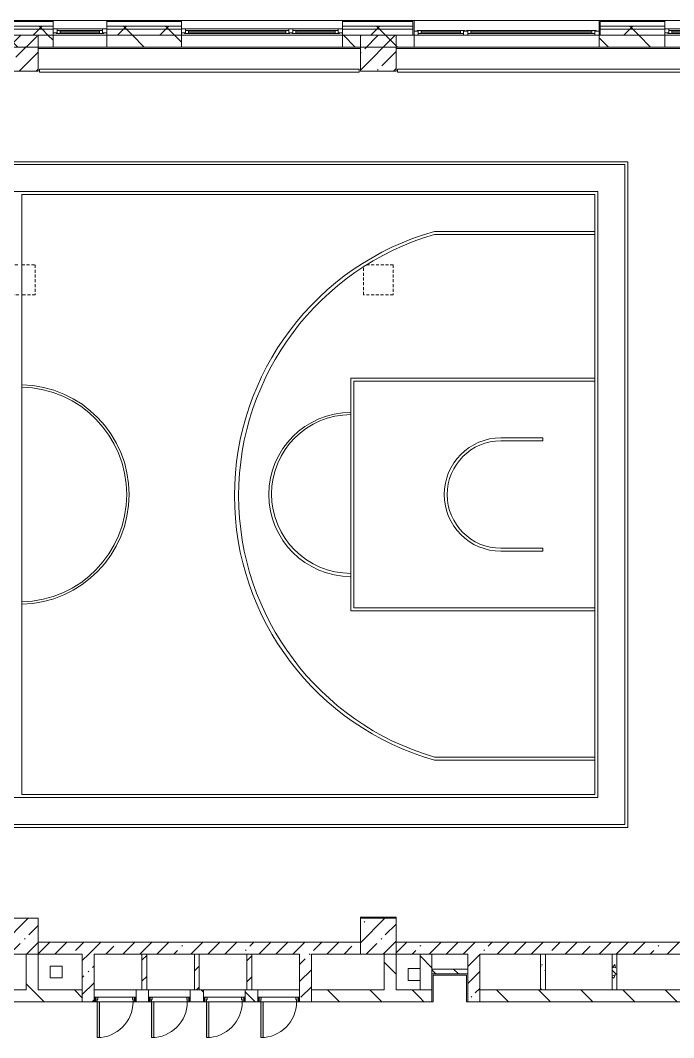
# Model space of a CAD drawing. Header units: millimetres. Extents: x 11693 to 241752, y -8553 to 29926.
# Drawn here: x 144202 to 155150, y 10300 to 27350 of the extents above; entities that cross this region are included whole.
import ezdxf

# ---------------------------------------------------------------- set-up
doc = ezdxf.new("R2010")
doc.units = ezdxf.units.MM
doc.linetypes.add('200_ШТРИХ__ш1_п0_6_', pattern=[80, 50, -30])
for name, color, linetype, lineweight in [('A-DETL-MBND', 7, '200_ШТРИХ__ш1_п0_6_', 9), ('A-GLAZ-2', 7, 'Continuous', 5), ('A-WALL-2', 7, 'Continuous', 9), ('A-WALL-5', 7, 'Continuous', 5), ('I-WALL-3', 7, 'Continuous', 5), ('S-COLS', 7, 'Continuous', 5)]:
    doc.layers.add(name, color=color, linetype=linetype, lineweight=lineweight)
for name, color, linetype, lineweight, true_color in [('A-DOOR-2', 7, 'Continuous', 5, 0xaaaaaa), ('A-DOOR-3', 7, 'Continuous', 5, 0xe2e2e2), ('A-DOOR-FRAM-2', 7, 'Continuous', 5, 0xe2e2e2), ('A-DOOR-FRAM-3', 7, 'Continuous', 5, 0xaaaaaa), ('A-FLOR-1', 7, 'Continuous', 5, 0xaaaaaa), ('I-WALL-5', 7, 'Continuous', 5, 0x787878)]:
    doc.layers.add(name, color=color, linetype=linetype, lineweight=lineweight, true_color=true_color)
pattern_1 = [(135, (89739.8, 0), (-353.5534, -353.5534), [])]
pattern_2 = [(45, (89739.8, 0), (-285.1231, 285.1231), []), (45, (90024.94, 0), (-285.1231, 285.1231), [504.031, -100.806, 16.764, -84.042])]
pattern_3 = [(45, (89739.8, 0), (-353.5534, 353.5534), []), (135, (89739.8, 0), (-353.5534, -353.5534), [])]
pattern_4 = [(135, (89739.8, 0), (-377.1708, -377.1708), [533.4, -88.9, 17.78, -88.9]), (135, (89739.8, 376.94), (-377.1708, -377.1708), []), (50, (89739.8, 0), (637.6445, -55.7866), [66.675, -733.425]), (355, (89739.8, 0), (-123.3494, 668.699), [53.34, -586.74]), (100.451, (89792.95, -4.65), (514.299, 612.908), [56.665, -623.315]), (46.184, (89739.8, 177.8), (948.776, -147.15), [100.012, -1100.137]), (96.636, (89818.9, 165.5), (830.909, 865.997), [84.998, -934.973]), (351.184, (89739.8, 177.8), (830.918, 865.988), [80.01, -880.11]), (21, (89828.7, 133.35), (530.6506, -357.9283), [66.675, -733.425]), (326, (89828.7, 133.35), (216.308, 644.6585), [53.34, -586.74]), (71.451, (89872.94, 103.5), (746.9596, 286.7243), [56.665, -623.315]), (37.5, (89739.81, 0), (10.8105, 295.9426), [16.764, -562.864, 16.764, -578.866, -588.962]), (37.5, (89739.81, 0), (10.8105, 295.9426), [-1175.258, 16.764, -572.198]), (7.5, (89739.8, 0), (233.8692, 350.6318), [16.764, -322.834, 16.764, -549.529, -224.472]), (7.5, (89739.8, 0), (233.8692, 350.6318), [-905.891, 16.764, -207.708]), (327.5, (89541.57, 0), (474.5678, -20.0513), [16.764, -205.486, 16.764, -676.656, -920.115]), (327.5, (89541.57, 0), (474.5678, -20.0513), [-915.67, 16.764, -903.351]), (317.5, (89452.67, 0), (518.4522, 88.9934), [16.764, -272.161, 16.764, -443.738, -653.415]), (317.5, (89452.67, 0), (518.4522, 88.9934), [-749.427, 16.764, -636.651])]
pattern_5 = [(45, (89739.81, 0), (-176.7767, 176.7767), [])]

# ---------------------------------------------------------------- blocks, each defined once
blk = doc.blocks.new('BSC_Колонна _Прямоугольная - 600х600-23205375-Общий план 2 этажа с размещением фрагментов 2_1-2_7')
at = {"layer": 'S-COLS'}
h = blk.add_hatch(dxfattribs=at)
h.set_pattern_fill('FP_64', color=256, style=0, pattern_type=2)
h.set_pattern_definition([(45, (-54460, -12000), (-285.123, 285.123), []), (45, (-54174.88, -12000), (-285.123, 285.123), [504.031, -100.806, 16.764, -84.042])])
h.paths.add_polyline_path([(300, -300), (300, 300), (-300, 300), (-300, -300), (-187, -300)])
for p, q in [((300, 300), (-300, 300)), ((-300, 300), (-300, -300)), ((300, -300), (300, 300)), ((-300, -300), (300, -300))]:
    blk.add_line(p, q, dxfattribs=at)
blk = doc.blocks.new('BSC_Колонна _Прямоугольная - 600х600-V71-Общий план 2 этажа с размещением фрагментов 2_1-2_7')
at = {"layer": 'S-COLS'}
h = blk.add_hatch(dxfattribs=at)
h.set_pattern_fill('FP_79', color=256, style=0, pattern_type=2)
h.set_pattern_definition([(45, (-60460, -12000), (-285.1231, 285.1231), []), (45, (-60174.88, -12000), (-285.1231, 285.1231), [504.031, -100.806, 16.764, -84.042])])
h.paths.add_polyline_path([(300, -300), (300, 300), (-300, 300), (-300, -300), (-43, -300)])
for p, q in [((300, 300), (-300, 300)), ((-300, 300), (-300, -300)), ((300, -300), (300, 300)), ((-300, -300), (300, -300))]:
    blk.add_line(p, q, dxfattribs=at)
blk = doc.blocks.new('120_Окно_СКБ_2Ст - 120_Окно_СКБ_2Ст 2700х2500 _мал створка справа_ 2-23206922-Общий план 2 этажа с размещением фрагментов 2_1-2_7')
at = {"layer": 'A-GLAZ-2'}
for p, q in [((-1350, -75), (-1350, -5)), ((-1350, -5), (-1280, -5)), ((1350, -5), (-1350, -5)), ((-1280, -75), (-1350, -75)), ((-1350, -75), (-1300, -75)), ((-1280, -75), (-1300, -75)), ((-1300, -75), (-1300, -85)), ((-1300, -85), (470, -85)), ((470, -85), (-1300, -85)), ((-1280, -5), (-1280, -75)), ((450, -35), (-1280, -35)), ((-1280, -35), (-1280, -75)), ((-1230, -85), (-1230, -35)), ((-1230, -55), (400, -55)), ((400, -65), (-1230, -65)), ((400, -85), (400, -35)), ((450, -75), (450, -5)), ((450, -5), (520, -5)), ((450, -75), (450, -35)), ((520, -75), (450, -75)), ((470, -75), (450, -75)), ((470, -75), (500, -75)), ((470, -85), (470, -75)), ((520, -75), (500, -75)), ((500, -75), (500, -85)), ((500, -85), (1300, -85)), ((1300, -85), (500, -85)), ((520, -5), (520, -75)), ((1280, -35), (520, -35)), ((520, -35), (520, -75)), ((570, -85), (570, -35)), ((570, -55), (1230, -55)), ((1230, -65), (570, -65)), ((1230, -85), (1230, -35)), ((1280, -75), (1280, -5)), ((1280, -5), (1350, -5)), ((1280, -75), (1280, -35)), ((1350, -75), (1280, -75)), ((1300, -75), (1280, -75)), ((1300, -75), (1350, -75)), ((1300, -85), (1300, -75)), ((1350, -5), (1350, -75))]:
    blk.add_line(p, q, dxfattribs=at)
blk = doc.blocks.new('120_Окно_СКБ_2Ст - 120_Окно_СКБ_2Ст 3100х2500 _мал_створка слева_-22274797-Общий план 2 этажа с размещением фрагментов 2_1-2_7')
at = {"layer": 'A-GLAZ-2'}
for p, q in [((-1550, 45), (-1550, 115)), ((-1550, 115), (-1480, 115)), ((1550, 115), (-1550, 115)), ((-1480, 45), (-1550, 45)), ((-1550, 45), (-1500, 45)), ((-1480, 45), (-1500, 45)), ((-1500, 45), (-1500, 35)), ((-1500, 35), (670, 35)), ((670, 35), (-1500, 35)), ((-1480, 115), (-1480, 45)), ((650, 85), (-1480, 85)), ((-1480, 85), (-1480, 45)), ((-1430, 35), (-1430, 85)), ((-1430, 65), (600, 65)), ((600, 55), (-1430, 55)), ((600, 35), (600, 85)), ((650, 45), (650, 115)), ((650, 115), (720, 115)), ((650, 45), (650, 85)), ((720, 45), (650, 45)), ((670, 45), (650, 45)), ((670, 45), (700, 45)), ((670, 35), (670, 45)), ((720, 45), (700, 45)), ((700, 45), (700, 35)), ((700, 35), (1500, 35)), ((1500, 35), (700, 35)), ((720, 115), (720, 45)), ((1480, 85), (720, 85)), ((720, 85), (720, 45)), ((770, 35), (770, 85)), ((770, 65), (1430, 65)), ((1430, 55), (770, 55)), ((1430, 35), (1430, 85)), ((1480, 45), (1480, 115)), ((1480, 115), (1550, 115)), ((1480, 45), (1480, 85)), ((1550, 45), (1480, 45)), ((1500, 45), (1480, 45)), ((1500, 45), (1550, 45)), ((1500, 35), (1500, 45)), ((1550, 115), (1550, 45))]:
    blk.add_line(p, q, dxfattribs=at)
blk = doc.blocks.new('BSC_Колонна _Прямоугольная - 500х500-33455413-Общий план 2 этажа с размещением фрагментов 2_1-2_7')
at = {"layer": 'A-DETL-MBND'}
for p, q in [((-250, 250), (-23, 250)), ((-250, -250), (-250, 250)), ((27, 250), (250, 250)), ((250, 250), (250, -250)), ((-23, -250), (-250, -250)), ((250, -250), (27, -250))]:
    blk.add_line(p, q, dxfattribs=at)
blk = doc.blocks.new('120_Окно_СКБ_1Ст - 120_Окно_СКБ_1Ст 900х2500_h_-19906774-Общий план 2 этажа с размещением фрагментов 2_1-2_7')
at = {"layer": 'A-GLAZ-2'}
for p, q in [((-450, -75), (-450, -5)), ((-450, -5), (-380, -5)), ((450, -5), (-450, -5)), ((-380, -75), (-450, -75)), ((-450, -75), (-400, -75)), ((-380, -75), (-400, -75)), ((-400, -75), (-400, -85)), ((-400, -85), (400, -85)), ((400, -85), (-400, -85)), ((-380, -5), (-380, -75)), ((380, -35), (-380, -35)), ((-380, -35), (-380, -75)), ((-330, -85), (-330, -35)), ((-330, -55), (330, -55)), ((330, -65), (-330, -65)), ((330, -85), (330, -35)), ((380, -75), (380, -5)), ((380, -5), (450, -5)), ((380, -75), (380, -35)), ((450, -75), (380, -75)), ((400, -75), (380, -75)), ((400, -75), (450, -75)), ((400, -85), (400, -75)), ((450, -5), (450, -75))]:
    blk.add_line(p, q, dxfattribs=at)
blk = doc.blocks.new('110_Дверь_СКБ_1Ст - д-18 700x2100h_Технический шкаф ЭОМ и СС-V137-Общий план 2 этажа с размещением фрагментов 2_1-2_7')
at = {"layer": 'A-DOOR-2'}
h = blk.add_hatch(dxfattribs=at)
h.set_pattern_fill('FP_130', color=256, style=0, pattern_type=2)
h.set_pattern_definition([(135, (1951.41, 164.685), (-14.14214, -14.14214), []), (225, (1951.41, 164.685), (14.14214, -14.14214), [])])
h.paths.add_polyline_path([(362.5, 100), (337.5, 100), (337.5, 20), (362.5, 20)])
at = {"layer": 'A-DOOR-3'}
h = blk.add_hatch(color=256, dxfattribs=at)
h.paths.add_polyline_path([(312.5, 100), (312.5, 60), (302.5, 60), (302.5, 20), (337.5, 20), (337.5, 100)])
h.paths.add_polyline_path([(-287.5, 100), (-312.5, 100), (-312.5, 20), (-277.5, 20), (-277.5, 60), (-287.5, 60)])
at = {"layer": 'A-DOOR-FRAM-2'}
blk.add_hatch(color=256, dxfattribs=at).paths.add_polyline_path([(272.5, 700), (272.5, 100), (312.5, 104.5), (312.5, 700)])
at = {"layer": 'A-DOOR-FRAM-3'}
h = blk.add_hatch(dxfattribs=at)
h.set_pattern_fill('FP_131', color=256, style=0, pattern_type=2)
h.set_pattern_definition([(45, (-171.384, 164.685), (-14.1421, 14.1421), []), (135, (-171.384, 164.685), (-14.1421, -14.1421), [])])
h.paths.add_polyline_path([(-312.5, 100), (-337.5, 100), (-337.5, 20), (-312.5, 20)])
at = {"layer": 'A-DOOR-2'}
for p, q in [((312.5, 700), (272.5, 700)), ((272.5, 700), (272.5, 100)), ((312.5, 100), (312.5, 700)), ((272.5, 100), (312.5, 100))]:
    blk.add_line(p, q, dxfattribs=at)
blk.add_arc((312.5, 100), 600, 90, 180, dxfattribs=at)
at = {"layer": 'A-DOOR-FRAM-3'}
for p, q in [((-312.5, 100), (-337.5, 100)), ((-337.5, 100), (-337.5, 20)), ((-337.5, 20), (-312.5, 20)), ((-287.5, 100), (-312.5, 100)), ((-312.5, 100), (-312.5, 20)), ((-312.5, 20), (-312.5, 100)), ((-312.5, 20), (-277.5, 20)), ((-287.5, 60), (-287.5, 100)), ((-287.5, 100), (272.5, 100)), ((-277.5, 60), (-287.5, 60)), ((-277.5, 20), (-277.5, 60)), ((302.5, 20), (-277.5, 20)), ((312.5, 60), (302.5, 60)), ((302.5, 60), (302.5, 20)), ((302.5, 20), (337.5, 20)), ((312.5, 100), (312.5, 60)), ((337.5, 100), (312.5, 100)), ((337.5, 20), (337.5, 100)), ((362.5, 100), (337.5, 100)), ((337.5, 100), (337.5, 20)), ((337.5, 20), (362.5, 20)), ((362.5, 20), (362.5, 100))]:
    blk.add_line(p, q, dxfattribs=at)
blk = doc.blocks.new('BSC_Колонна _Прямоугольная - 500х500-V148-Общий план 2 этажа с размещением фрагментов 2_1-2_7')
at = {"layer": 'A-DETL-MBND'}
for p, q in [((-250, -250), (-250, 216)), ((-198, 250), (250, 250)), ((250, 250), (250, -250)), ((250, -250), (-250, -250))]:
    blk.add_line(p, q, dxfattribs=at)

msp = doc.modelspace()

# ---------------------------------------------------------------- hatches: boundary and pattern name
at = {"layer": 'A-WALL-5'}
h = msp.add_hatch(dxfattribs=at)
h.set_pattern_fill('FP_49', color=256, style=0, pattern_type=2)
h.set_pattern_definition(pattern_3)
h.paths.add_polyline_path([(182899.8, 27200), (182899.8, 27250), (174489.8, 27250), (174489.8, 27200), (182799.8, 27200)])
h.paths.add_polyline_path([(170809.8, 27200), (170809.8, 27250), (170089.8, 27250), (170089.8, 27200), (170637.4, 27200)])
h.paths.add_polyline_path([(166079.8, 27200), (167589.8, 27200), (167589.8, 27250), (166079.8, 27250)])
h.paths.add_polyline_path([(163979.8, 27200), (163979.8, 27250), (163779.8, 27248.1), (163779.8, 27200)])
h.paths.add_polyline_path([(157699.8, 27200), (157699.8, 27250), (155899.8, 27250), (155899.8, 27200), (157325.2, 27200)])
h.paths.add_polyline_path([(160397.2, 27200), (160469.8, 27200), (160469.8, 27250), (158599.8, 27250), (158599.8, 27200)])
h.paths.add_polyline_path([(154695, 27200), (154999.8, 27200), (154999.8, 27250), (153919.8, 27250), (153919.8, 27200), (154253.1, 27200)])
h.paths.add_polyline_path([(150157, 27200), (150779.8, 27200), (150779.8, 27250), (149599.8, 27250), (149599.8, 27200)])
h.paths.add_polyline_path([(146573, 27200), (146899.8, 27200), (146899.8, 27250), (145649.7, 27250), (145649.7, 27200), (146061, 27200)])
h.paths.add_polyline_path([(144012.9, 27200), (144749.7, 27200), (144749.7, 27250), (143600, 27250), (143600, 27200)])
h.paths.add_polyline_path([(140500, 27200), (140500, 27250), (139400.1, 27250), (139404.8, 27200), (140428.8, 27200)])
h.paths.add_polyline_path([(138380.8, 27200), (138500.1, 27200), (138500.1, 27250), (137246.8, 27250), (137246.8, 27200), (137868.8, 27200)])
h.paths.add_polyline_path([(133772.7, 27200), (134146.8, 27200), (134146.8, 27250), (131749.8, 27250), (131749.8, 27200), (132748.7, 27200)])
h = msp.add_hatch(dxfattribs=at)
h.set_pattern_fill('FP_49', color=256, style=0, pattern_type=2)
h.set_pattern_definition(pattern_3)
h.paths.add_polyline_path([(182799.8, 27100), (182799.8, 27200), (174489.8, 27200), (174489.8, 27100), (181901.6, 27100)])
h.paths.add_polyline_path([(163979.8, 27100), (163979.8, 27200), (163779.8, 27200), (163779.8, 27100)])
h.paths.add_polyline_path([(166989.8, 27100), (167589.8, 27100), (167589.8, 27200), (166079.8, 27200), (166079.8, 27100), (166541.3, 27100)])
h.paths.add_polyline_path([(170089.8, 27100), (170809.8, 27100), (170809.8, 27200), (170089.8, 27200)])
h.paths.add_polyline_path([(160397.2, 27100), (160469.8, 27104.1), (160469.8, 27200), (158599.8, 27200), (158599.8, 27100), (160049.8, 27100)])
h.paths.add_polyline_path([(150495, 27100), (150779.8, 27100), (150779.8, 27200), (149599.8, 27200), (149599.8, 27100), (150157, 27100)])
h.paths.add_polyline_path([(154253.1, 27100), (154999.8, 27100), (154999.8, 27200), (153919.8, 27200), (153919.8, 27100)])
h.paths.add_polyline_path([(157699.8, 27100), (157699.8, 27200), (155899.8, 27200), (155899.8, 27100), (157325.2, 27100)])
h.paths.add_polyline_path([(146573, 27100), (146899.8, 27100), (146899.8, 27200), (145649.7, 27200), (145649.7, 27100), (146061, 27100)])
h.paths.add_polyline_path([(144749.7, 27100), (144749.7, 27200), (143600, 27200), (143600, 27100), (144012.9, 27100)])
h.paths.add_polyline_path([(140500, 27100), (140500, 27200), (139400.1, 27200), (139404.8, 27100), (140428.8, 27100)])
h.paths.add_polyline_path([(137246.8, 27100), (138500.1, 27100), (138500.1, 27200), (137246.8, 27200)])
h.paths.add_polyline_path([(134146.8, 27100), (134146.8, 27200), (131799.8, 27200), (131799.8, 27100), (133772.7, 27100)])
at = {"layer": 'I-WALL-3'}
h = msp.add_hatch(dxfattribs=at)
h.set_pattern_fill('FP_60', color=256, style=0, pattern_type=2)
h.set_pattern_definition(pattern_1)
h.paths.add_polyline_path([(170125.4, 26900), (170389.8, 26900), (170389.8, 27100), (170089.8, 27100), (170089.8, 26900)])
h.paths.add_polyline_path([(166079.8, 26900), (166489.8, 26900), (166489.8, 27100), (166079.8, 27100)])
h.paths.add_polyline_path([(166989.8, 26900), (167589.8, 26900), (167589.8, 27100), (166989.8, 27100)])
h.paths.add_polyline_path([(160049.8, 26900), (160049.8, 27100), (158599.8, 27100), (158599.8, 26900)])
h.paths.add_polyline_path([(163779.8, 26900), (163979.8, 26900), (163979.8, 27100), (163779.8, 27100)])
h.paths.add_polyline_path([(154253.1, 26900), (154999.8, 26900), (154999.8, 27100), (153899.8, 27100), (153899.8, 26900), (154204.6, 26900)])
h.paths.add_polyline_path([(156499.8, 26900), (157699.8, 26900), (157699.8, 27100), (156499.8, 27100)])
h.paths.add_polyline_path([(150669, 26900), (150799.8, 26900), (150799.8, 27100), (149599.8, 27100), (149599.8, 26900), (150157, 26900)])
h.paths.add_polyline_path([(140500, 26900), (140500, 27100), (140104.6, 27100), (140104.6, 26900), (140428.8, 26900)])
h.paths.add_polyline_path([(146573, 26900), (146899.8, 26900), (146899.8, 27100), (145649.7, 27100), (145649.7, 26900), (146061, 26900)])
h.paths.add_polyline_path([(143600, 26900), (144749.7, 26900), (144749.7, 27100), (143600, 27100)])
h = msp.add_hatch(dxfattribs=at)
h.set_pattern_fill('FP_57', color=256, style=0, pattern_type=2)
h.set_pattern_definition(pattern_2)
h.paths.add_polyline_path([(154199.8, 11700), (155899.8, 11700), (155899.8, 11900), (150499.8, 11900), (150499.8, 11700), (154119.8, 11700)])
h.paths.add_polyline_path([(148879.8, 11700), (149899.8, 11700), (149899.8, 11900), (144499.8, 11900), (144499.8, 11700), (148109, 11700)])
h = msp.add_hatch(dxfattribs=at)
h.set_pattern_fill('FP_60', color=256, style=0, pattern_type=2)
h.set_pattern_definition(pattern_1)
h.paths.add_polyline_path([(144299.8, 11100), (144499.8, 11100), (144499.8, 11700), (144299.8, 11700), (144299.8, 11503.3)])
h = msp.add_hatch(dxfattribs=at)
h.set_pattern_fill('FP_57', color=256, style=0, pattern_type=2)
h.set_pattern_definition(pattern_2)
h.paths.add_polyline_path([(145239.8, 10900), (145439.8, 10900), (145439.8, 11700), (145239.8, 11700), (145239.8, 10980)])
h = msp.add_hatch(dxfattribs=at)
h.set_pattern_fill('FP_61', color=256, style=0, pattern_type=2)
h.set_pattern_definition(pattern_5)
h.paths.add_polyline_path([(146319.1, 11100), (146319.1, 11700), (146239.1, 11700), (146239.1, 11100)])
h = msp.add_hatch(dxfattribs=at)
h.set_pattern_fill('FP_61', color=256, style=0, pattern_type=2)
h.set_pattern_definition(pattern_5)
h.paths.add_polyline_path([(147199.1, 11100), (147199.1, 11700), (147119.1, 11700), (147119.1, 11100)])
h = msp.add_hatch(dxfattribs=at)
h.set_pattern_fill('FP_61', color=256, style=0, pattern_type=2)
h.set_pattern_definition(pattern_5)
h.paths.add_polyline_path([(148079.1, 11100), (148079.1, 11700), (147999.1, 11700), (147999.1, 11100)])
h = msp.add_hatch(dxfattribs=at)
h.set_pattern_fill('FP_57', color=256, style=0, pattern_type=2)
h.set_pattern_definition(pattern_2)
h.paths.add_polyline_path([(148879.8, 10900), (149079.8, 10900), (149079.8, 11700), (148879.8, 11700), (148879.8, 10980)])
h = msp.add_hatch(dxfattribs=at)
h.set_pattern_fill('FP_60', color=256, style=0, pattern_type=2)
h.set_pattern_definition(pattern_1)
h.paths.add_polyline_path([(150499.8, 11100), (150499.8, 11700), (150299.8, 11700), (150299.8, 11100)])
h = msp.add_hatch(dxfattribs=at)
h.set_pattern_fill('FP_60', color=256, style=0, pattern_type=2)
h.set_pattern_definition(pattern_1)
h.paths.add_polyline_path([(151099.8, 11100), (151099.8, 11700), (150899.8, 11700), (150899.8, 11100)])
h = msp.add_hatch(dxfattribs=at)
h.set_pattern_fill('FP_60', color=256, style=0, pattern_type=2)
h.set_pattern_definition(pattern_1)
h.paths.add_polyline_path([(151099.8, 10900), (151099.8, 11700), (150899.8, 11700), (150899.8, 10900)])
h = msp.add_hatch(dxfattribs=at)
h.set_pattern_fill('FP_57', color=256, style=0, pattern_type=2)
h.set_pattern_definition(pattern_2)
h.paths.add_polyline_path([(151899.8, 10900), (151899.8, 11700), (151699.8, 11700), (151699.8, 10900)])
h = msp.add_hatch(dxfattribs=at)
h.set_pattern_fill('FP_60', color=256, style=0, pattern_type=2)
h.set_pattern_definition(pattern_1)
h.paths.add_polyline_path([(146349.8, 10900), (146349.8, 11100), (146139.8, 11100), (146139.8, 10900)])
h.paths.add_polyline_path([(150899.8, 10900), (150899.8, 11100), (149079.8, 11100), (149079.8, 10900), (150669, 10900)])
h.paths.add_polyline_path([(147969.8, 10900), (148179.8, 10900), (148179.8, 11100), (147969.8, 11100), (147969.8, 10980)])
h.paths.add_polyline_path([(147049.8, 10900), (147269.8, 10900), (147269.8, 11100), (147049.8, 11100), (147049.8, 10980)])
h.paths.add_polyline_path([(140940.9, 10900), (141449.8, 10900), (141449.8, 11100), (137000.5, 11100), (137000.5, 10900), (139916.8, 10900)])
h.paths.add_polyline_path([(141649.8, 10900), (145239.8, 10900), (145239.8, 11100), (141649.8, 11100)])
h = msp.add_hatch(dxfattribs=at)
h.set_pattern_fill('FP_60', color=256, style=0, pattern_type=2)
h.set_pattern_definition(pattern_1)
h.paths.add_polyline_path([(154253.1, 10900), (156299.8, 10900), (156299.8, 11100), (151899.8, 11100), (151899.8, 10900), (152205.1, 10900)])
at = {"layer": 'I-WALL-5'}
h = msp.add_hatch(dxfattribs=at)
h.set_pattern_fill('FP_68', color=256, style=0, pattern_type=2)
h.set_pattern_definition(pattern_4)
h.paths.add_polyline_path([(152999.8, 11100), (152999.8, 11700), (152919.8, 11700), (152919.8, 11100)])
h = msp.add_hatch(dxfattribs=at)
h.set_pattern_fill('FP_68', color=256, style=0, pattern_type=2)
h.set_pattern_definition(pattern_4)
h.paths.add_polyline_path([(154199.8, 11100), (154199.8, 11700), (154119.8, 11700), (154119.8, 11100)])
h = msp.add_hatch(dxfattribs=at)
h.set_pattern_fill('FP_68', color=256, style=0, pattern_type=2)
h.set_pattern_definition(pattern_4)
h.paths.add_polyline_path([(151699.8, 11370), (151699.8, 11450), (151099.8, 11450), (151099.8, 11370), (151181.1, 11370)])
at = {"layer": 'S-COLS'}
h = msp.add_hatch(dxfattribs=at)
h.set_pattern_fill('FP_57', color=256, style=0, pattern_type=2)
h.set_pattern_definition(pattern_2)
h.paths.add_polyline_path([(144499.8, 26500), (144499.8, 27100), (143899.8, 27100), (143899.8, 26500), (144012.9, 26500)])
h = msp.add_hatch(dxfattribs=at)
h.set_pattern_fill('FP_57', color=256, style=0, pattern_type=2)
h.set_pattern_definition(pattern_2)
h.paths.add_polyline_path([(150157, 26500), (150499.8, 26500), (150499.8, 27100), (149899.8, 27100), (149899.8, 26500)])

# ---------------------------------------------------------------- linework, layer by layer
at = {"layer": 'A-FLOR-1'}
for p, q in [((154379.8, 24981.3), (134023.4, 24981.3)), ((134073.4, 24931.3), (154329.8, 24931.3)), ((154329.8, 24931.3), (154329.8, 13874.4)), ((154379.8, 13824.4), (154379.8, 24981.3)), ((153879.8, 24481.3), (134523.4, 24481.3)), ((144226.6, 14374.4), (144226.6, 24431.3)), ((144226.6, 24431.3), (153829.8, 24431.3)), ((153829.8, 24431.3), (153829.8, 14374.4)), ((153879.8, 14324.4), (153879.8, 24481.3)), ((153829.8, 23812.8), (151140.1, 23812.8)), ((151140.1, 23762.8), (153829.8, 23762.8)), ((149740.1, 21352.8), (149740.1, 17452.8)), ((153829.8, 21352.8), (149740.1, 21352.8)), ((149790.1, 17502.8), (149790.1, 21302.8)), ((149790.1, 21302.8), (153829.8, 21302.8)), ((152954.8, 20352.8), (152254.8, 20352.8)), ((152254.8, 20302.8), (152954.8, 20302.8)), ((152954.8, 20302.8), (152954.8, 20352.8)), ((152954.8, 18502.8), (152254.8, 18502.8)), ((152254.8, 18452.8), (152954.8, 18452.8)), ((152954.8, 18452.8), (152954.8, 18502.8)), ((149740.1, 17452.8), (153829.8, 17452.8)), ((153829.8, 17502.8), (149790.1, 17502.8)), ((153829.8, 15002.8), (151140.1, 15002.8)), ((151140.1, 14952.8), (153829.8, 14952.8)), ((134523.4, 14324.4), (153879.8, 14324.4)), ((153829.8, 14374.4), (144226.6, 14374.4)), ((134023.4, 13824.4), (154379.8, 13824.4)), ((154329.8, 13874.4), (134073.4, 13874.4)), ((149899.8, 12300), (149899.8, 12320)), ((149899.8, 12320), (150499.8, 12320)), ((150499.8, 12320), (150499.8, 12300)), ((144699.8, 11500), (144899.8, 11500)), ((144699.8, 11300), (144699.8, 11500)), ((144899.8, 11500), (144899.8, 11300)), ((150699.8, 11457), (150899.8, 11457)), ((150699.8, 11257), (150699.8, 11457)), ((144899.8, 11300), (144699.8, 11300)), ((150899.8, 11257), (150699.8, 11257)), ((151678.8, 11350), (151119.8, 11350)), ((151119.8, 11350), (151119.8, 10900)), ((151678.8, 10900), (151678.8, 11350)), ((151119.8, 10900), (151099.8, 10900)), ((151699.8, 10900), (151678.8, 10900))]:
    msp.add_line(p, q, dxfattribs=at)
for centre, radius, start, end in [((152394.8, 19382.8), 4604.2, 105.81331, 254.18669), ((152424.3, 19382.8), 4564.4, 106.34112, 253.65888), ((144185, 19403.3), 1840, 0, 88.70133), ((144185, 19403.3), 1800, 0, 88.67247), ((149740.1, 19402.8), 1375, 90, 270), ((149740.1, 19411.7), 1330, 90, 270), ((152254.8, 19402.8), 950, 90, 270), ((152254.8, 19402.8), 900, 90, 270), ((144185, 19403.3), 1800, 271.32753, 360), ((144185, 19403.3), 1840, 271.29867, 360)]:
    msp.add_arc(centre, radius, start, end, dxfattribs=at)
at = {"layer": 'A-WALL-2'}
for p, q in [((144749.7, 27330), (143600, 27330)), ((146899.8, 27330), (145649.7, 27330)), ((150779.8, 27330), (149599.8, 27330)), ((150779.8, 27100), (150779.8, 27330)), ((153919.8, 27330), (153919.8, 27100)), ((154999.8, 27330), (153919.8, 27330)), ((144749.7, 27250), (143600, 27250)), ((144749.7, 27200), (143600, 27200)), ((146899.8, 27250), (145649.7, 27250)), ((146899.8, 27200), (145649.7, 27200)), ((150779.8, 27250), (149599.8, 27250)), ((150779.8, 27200), (149599.8, 27200)), ((154999.8, 27250), (153919.8, 27250)), ((154999.8, 27200), (153919.8, 27200)), ((144749.7, 27100), (143600, 27100)), ((146899.8, 27100), (145649.7, 27100)), ((150799.8, 27100), (149599.8, 27100)), ((154999.8, 27100), (153899.8, 27100)), ((146319.1, 11700), (146239.1, 11700)), ((147199.1, 11700), (147119.1, 11700)), ((148079.1, 11700), (147999.1, 11700)), ((151099.8, 11700), (150899.8, 11700)), ((152999.8, 11700), (152919.8, 11700)), ((154199.8, 11700), (154119.8, 11700)), ((151099.8, 11370), (151099.8, 11450)), ((151699.8, 11370), (151699.8, 11450)), ((145239.8, 10900), (145239.8, 11100)), ((146239.1, 11100), (146319.1, 11100)), ((147119.1, 11100), (147199.1, 11100)), ((147999.1, 11100), (148079.1, 11100)), ((149079.8, 10900), (149079.8, 11100)), ((151899.8, 10900), (151899.8, 11100)), ((152919.8, 11100), (152999.8, 11100)), ((154119.8, 11100), (154199.8, 11100))]:
    msp.add_line(p, q, dxfattribs=at)
at = {"layer": 'A-WALL-5'}
for p, q in [((158599.8, 27350), (138500.1, 27350)), ((144749.7, 27100), (144749.7, 27350)), ((145649.7, 27350), (145649.7, 27100)), ((146899.8, 27100), (146899.8, 27350)), ((149599.8, 27350), (149599.8, 27100)), ((150799.8, 27100), (150799.8, 27350)), ((153899.8, 27350), (153899.8, 27100)), ((154999.8, 27100), (154999.8, 27350))]:
    msp.add_line(p, q, dxfattribs=at)
at = {"layer": 'I-WALL-3'}
for p, q in [((144749.7, 26900), (144749.7, 27100)), ((144749.7, 27100), (145649.7, 27100)), ((145649.7, 27100), (145649.7, 26900)), ((146899.8, 26900), (146899.8, 27100)), ((146899.8, 27100), (149599.8, 27100)), ((149599.8, 27100), (149599.8, 26900)), ((150799.8, 26900), (150799.8, 27100)), ((150799.8, 27100), (153899.8, 27100)), ((153899.8, 27100), (153899.8, 26900)), ((154999.8, 26900), (154999.8, 27100)), ((154999.8, 27100), (155879.8, 27100)), ((155899.8, 26900), (140104.6, 26900)), ((149899.8, 26880), (144499.8, 26880)), ((155879.8, 26880), (150499.8, 26880)), ((144519.8, 26529), (149879.8, 26529)), ((144519.8, 26529), (144519.8, 26479)), ((149879.8, 26479), (144519.8, 26479)), ((149879.8, 26479), (149879.8, 26529)), ((150520.8, 26529), (155899.8, 26529)), ((150520.8, 26529), (150520.8, 26479)), ((155900.3, 26479), (150520.8, 26479)), ((149899.8, 11900), (144499.8, 11900)), ((155899.8, 11900), (150499.8, 11900)), ((144299.8, 11700), (144299.8, 11100)), ((144499.8, 11100), (144499.8, 11700)), ((144499.8, 11700), (145239.8, 11700)), ((145239.8, 11700), (145239.8, 11100)), ((145439.8, 10980), (145439.8, 11700)), ((145439.8, 11700), (146239.1, 11700)), ((146239.1, 11700), (146239.1, 11100)), ((146319.1, 11100), (146319.1, 11700)), ((146319.1, 11700), (147119.1, 11700)), ((147119.1, 11700), (147119.1, 11100)), ((147199.1, 11100), (147199.1, 11700)), ((147199.1, 11700), (147999.1, 11700)), ((147999.1, 11700), (147999.1, 11100)), ((148079.1, 11100), (148079.1, 11700)), ((148079.1, 11700), (148879.8, 11700)), ((148879.8, 11700), (148879.8, 10980)), ((149079.8, 11100), (149079.8, 11700)), ((149079.8, 11700), (149899.8, 11700)), ((150299.8, 11700), (150299.8, 11100)), ((150499.8, 11100), (150499.8, 11700)), ((150499.8, 11700), (150899.8, 11700)), ((150899.8, 11700), (150899.8, 11100)), ((151099.8, 11450), (151099.8, 11700)), ((151099.8, 11700), (151699.8, 11700)), ((151699.8, 11700), (151699.8, 11450)), ((151899.8, 11100), (151899.8, 11700)), ((151899.8, 11700), (152919.8, 11700)), ((152919.8, 11700), (152919.8, 11100)), ((152999.8, 11100), (152999.8, 11700)), ((152999.8, 11700), (154119.8, 11700)), ((154119.8, 11700), (154119.8, 11100)), ((154199.8, 11100), (154199.8, 11700)), ((154199.8, 11700), (155899.8, 11700)), ((151699.8, 11450), (151099.8, 11450)), ((151099.8, 10900), (151099.8, 11370)), ((151099.8, 11370), (151699.8, 11370)), ((151699.8, 11370), (151699.8, 10900)), ((144299.8, 11100), (144099.8, 11100)), ((145239.8, 11100), (144499.8, 11100)), ((145439.8, 11100), (146239.1, 11100)), ((146139.8, 11100), (146139.8, 10980)), ((146319.1, 11100), (147119.1, 11100)), ((146349.8, 10980), (146349.8, 11100)), ((147049.8, 11100), (147049.8, 10980)), ((147199.1, 11100), (147999.1, 11100)), ((147269.8, 10980), (147269.8, 11100)), ((147969.8, 11100), (147969.8, 10980)), ((148079.1, 11100), (148879.8, 11100)), ((148179.8, 10980), (148179.8, 11100)), ((150299.8, 11100), (149079.8, 11100)), ((151099.8, 11100), (150499.8, 11100)), ((152919.8, 11100), (151899.8, 11100)), ((154119.8, 11100), (152999.8, 11100)), ((156299.8, 11100), (154199.8, 11100)), ((137000.5, 10900), (145439.8, 10900)), ((146139.8, 10900), (146349.8, 10900)), ((147049.8, 10900), (147269.8, 10900)), ((147969.8, 10900), (148179.8, 10900)), ((148879.8, 10900), (151099.8, 10900)), ((151699.8, 10900), (156499.8, 10900))]:
    msp.add_line(p, q, dxfattribs=at)
at = {"layer": 'S-COLS'}
for p, q in [((144499.8, 27100), (143899.8, 27100)), ((144499.8, 26500), (144499.8, 27100)), ((150499.8, 27100), (149899.8, 27100)), ((149899.8, 27100), (149899.8, 26500)), ((150499.8, 26500), (150499.8, 27100)), ((143899.8, 26500), (144499.8, 26500)), ((149899.8, 26500), (150499.8, 26500))]:
    msp.add_line(p, q, dxfattribs=at)

# ---------------------------------------------------------------- block references
at = {"layer": 'A-DETL-MBND'}
for name, p in [('BSC_Колонна _Прямоугольная - 500х500-33455413-Общий план 2 этажа с размещением фрагментов 2_1-2_7', (144199.8, 23000)), ('BSC_Колонна _Прямоугольная - 500х500-V148-Общий план 2 этажа с размещением фрагментов 2_1-2_7', (150199.8, 23000))]:
    msp.add_blockref(name, p, dxfattribs=at)
at = {"layer": 'A-DOOR-2', "rotation": 180}
for p in [(145802.3, 11000), (146712.3, 11000), (147632.3, 11000), (148542.3, 11000)]:
    msp.add_blockref('110_Дверь_СКБ_1Ст - д-18 700x2100h_Технический шкаф ЭОМ и СС-V137-Общий план 2 этажа с размещением фрагментов 2_1-2_7', p, dxfattribs=at)
at = {"layer": 'A-GLAZ-2'}
for name, p in [('120_Окно_СКБ_1Ст - 120_Окно_СКБ_1Ст 900х2500_h_-19906774-Общий план 2 этажа с размещением фрагментов 2_1-2_7', (145199.7, 27215)), ('120_Окно_СКБ_2Ст - 120_Окно_СКБ_2Ст 2700х2500 _мал створка справа_ 2-23206922-Общий план 2 этажа с размещением фрагментов 2_1-2_7', (148249.8, 27215)), ('120_Окно_СКБ_1Ст - 120_Окно_СКБ_1Ст 900х2500_h_-19906774-Общий план 2 этажа с размещением фрагментов 2_1-2_7', (155449.8, 27215))]:
    msp.add_blockref(name, p, dxfattribs=at)
at = {"layer": 'A-GLAZ-2', "rotation": 180}
msp.add_blockref('120_Окно_СКБ_2Ст - 120_Окно_СКБ_2Ст 3100х2500 _мал_створка слева_-22274797-Общий план 2 этажа с размещением фрагментов 2_1-2_7', (152349.8, 27215), dxfattribs=at)
at = {"layer": 'S-COLS'}
for name, p in [('BSC_Колонна _Прямоугольная - 600х600-23205375-Общий план 2 этажа с размещением фрагментов 2_1-2_7', (144199.8, 12000)), ('BSC_Колонна _Прямоугольная - 600х600-V71-Общий план 2 этажа с размещением фрагментов 2_1-2_7', (150199.8, 12000))]:
    msp.add_blockref(name, p, dxfattribs=at)

doc.saveas('drawing.dxf')
